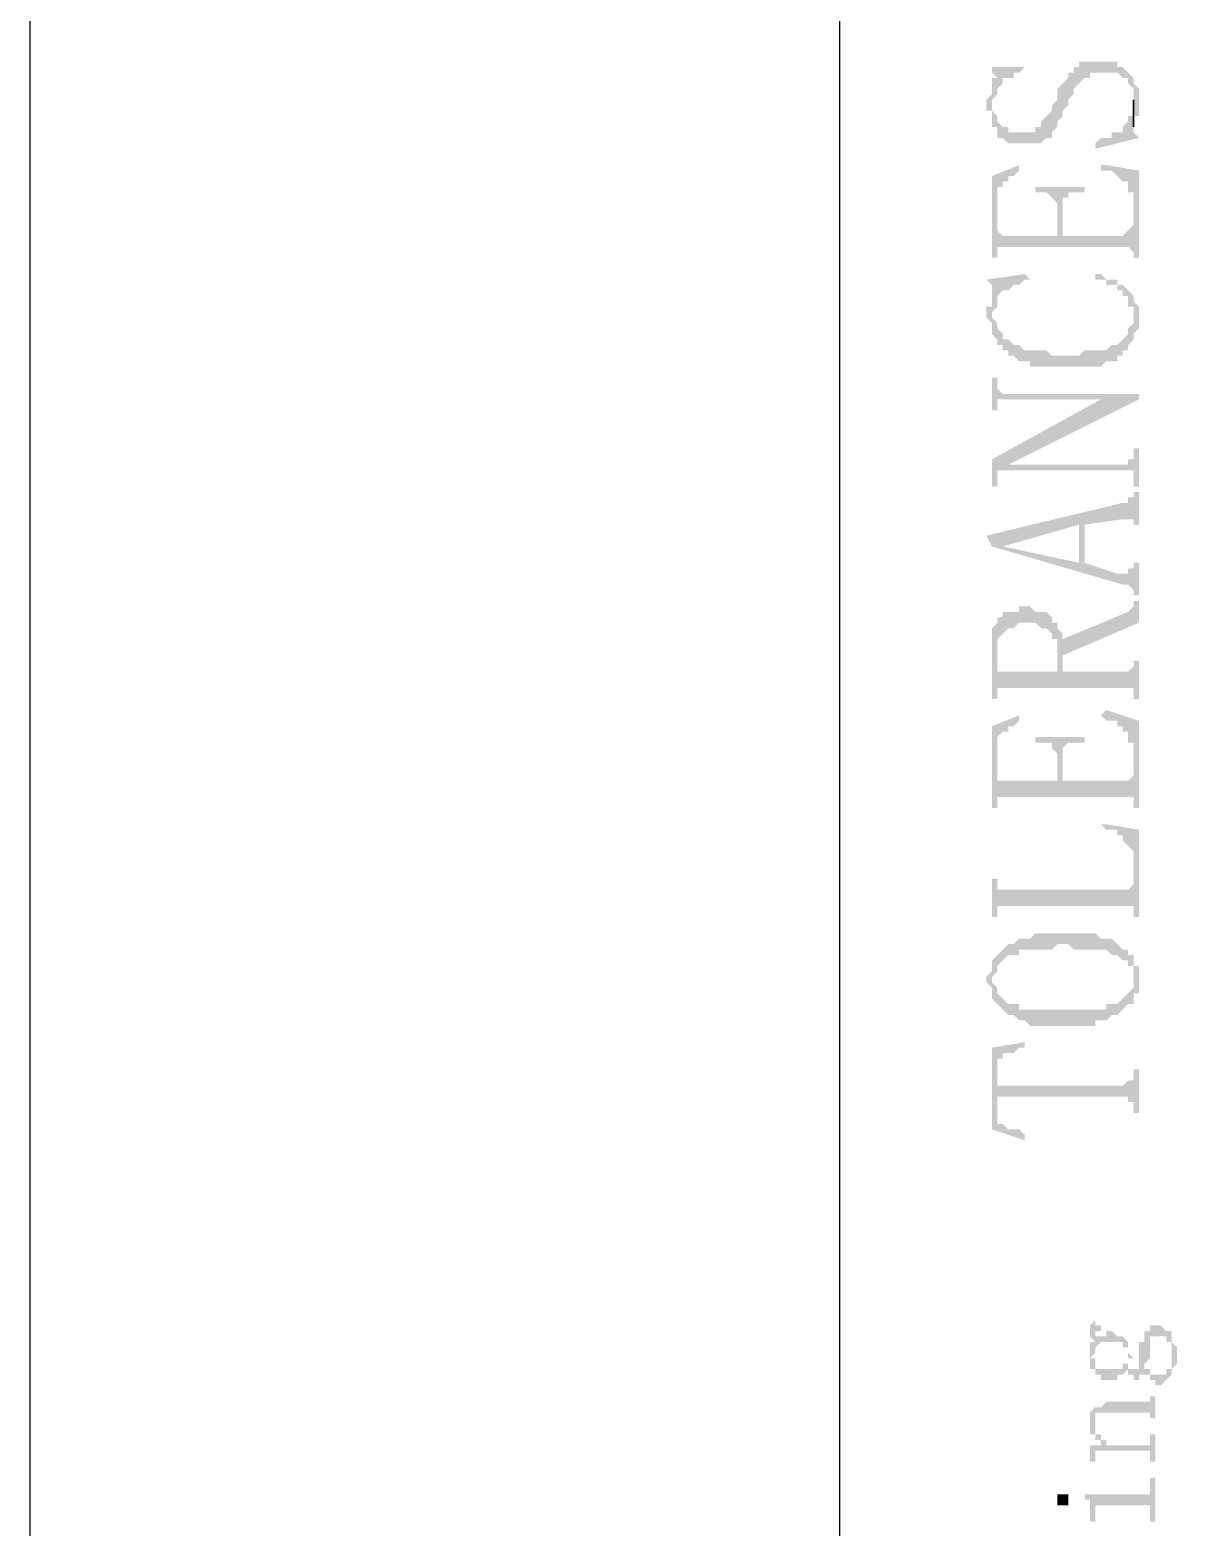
# Model space of a CAD drawing. Header units: millimetres. Extents: x 1233 to 2351, y 1180 to 1535.
# Drawn here: x 1931.4 to 1941.09, y 1251.08 to 1263.48 of the extents above; entities that cross this region are included whole.
import ezdxf

# ---------------------------------------------------------------- set-up
doc = ezdxf.new("R2010")
doc.units = ezdxf.units.MM

msp = doc.modelspace()

# ---------------------------------------------------------------- hatches: boundary and pattern name
at = {"transparency": 33554559}
for points in [[(1939.32318, 1262.85666), (1939.32318, 1262.81153), (1939.36831, 1262.81153), (1939.36831, 1262.67613), (1939.41344, 1262.67613), (1939.41344, 1262.58587), (1939.45857, 1262.58587), (1939.50371, 1262.54074), (1939.7745, 1262.54074), (1939.81963, 1262.58587), (1939.86476, 1262.58587), (1939.86476, 1262.631), (1939.86476, 1262.631), (1939.9099, 1262.67613), (1939.9099, 1262.72127), (1939.9099, 1262.72127), (1939.95503, 1262.7664), (1939.95503, 1262.81153), (1940.00016, 1262.85666), (1940.00016, 1262.9018), (1940.04529, 1262.94693), (1940.04529, 1262.99206), (1940.09042, 1263.03719), (1940.09042, 1263.03719), (1940.13556, 1263.08232), (1940.18069, 1263.08232), (1940.18069, 1263.12746), (1940.40635, 1263.12746), (1940.45148, 1263.08232), (1940.49661, 1263.08232), (1940.49661, 1263.03719), (1940.54175, 1262.99206), (1940.54175, 1262.72127), (1940.54175, 1262.7664), (1940.58688, 1262.7664), (1940.58688, 1262.9018), (1940.58688, 1262.99206), (1940.58688, 1262.99206), (1940.54175, 1263.03719), (1940.54175, 1263.08232), (1940.54175, 1263.08232), (1940.49661, 1263.12746), (1940.49661, 1263.12746), (1940.45148, 1263.17259), (1940.40635, 1263.17259), (1940.40635, 1263.21772), (1940.09042, 1263.21772), (1940.09042, 1263.17259), (1940.04529, 1263.17259), (1940.04529, 1263.12746), (1940.00016, 1263.12746), (1940.00016, 1263.08232), (1939.95503, 1263.03719), (1939.95503, 1263.03719), (1939.9099, 1262.99206), (1939.9099, 1262.9018), (1939.86476, 1262.85666), (1939.86476, 1262.81153), (1939.81963, 1262.7664), (1939.81963, 1262.7664), (1939.7745, 1262.72127), (1939.7745, 1262.67613), (1939.72937, 1262.67613), (1939.72937, 1262.631), (1939.50371, 1262.631), (1939.50371, 1262.67613), (1939.45857, 1262.67613), (1939.41344, 1262.72127), (1939.41344, 1262.7664), (1939.36831, 1262.81153), (1939.36831, 1263.03719), (1939.36831, 1262.99206), (1939.36831, 1262.94693), (1939.32318, 1262.9018)], [(1939.32318, 1263.17259), (1939.36831, 1263.17259), (1939.36831, 1263.12746), (1939.36831, 1263.12746), (1939.41344, 1263.08232), (1939.41344, 1262.94693), (1939.41344, 1262.99206), (1939.45857, 1263.03719), (1939.45857, 1263.08232), (1939.54884, 1263.08232), (1939.54884, 1263.12746), (1939.59397, 1263.12746), (1939.6391, 1263.17259), (1939.6391, 1263.17259)], [(1939.36831, 1263.03719), (1939.36831, 1262.85666), (1939.36831, 1262.9018), (1939.41344, 1262.94693), (1939.41344, 1263.08232), (1939.36831, 1263.08232)], [(1940.22582, 1262.54074), (1940.22582, 1262.49561), (1940.58688, 1262.58587), (1940.58688, 1262.58587), (1940.54175, 1262.631), (1940.54175, 1262.81153), (1940.54175, 1262.7664), (1940.49661, 1262.7664), (1940.49661, 1262.72127), (1940.45148, 1262.67613), (1940.45148, 1262.631), (1940.36122, 1262.631), (1940.36122, 1262.58587), (1940.27095, 1262.58587)], [(1939.36831, 1262.26994), (1939.36831, 1261.59296), (1939.41344, 1261.59296), (1939.41344, 1262.04428), (1939.41344, 1262.17968), (1939.45857, 1262.17968), (1939.45857, 1262.22481), (1939.50371, 1262.22481), (1939.50371, 1262.26994), (1939.54884, 1262.26994), (1939.59397, 1262.31508), (1939.59397, 1262.36021)], [(1940.27095, 1262.36021), (1940.27095, 1262.31508), (1940.36122, 1262.31508), (1940.40635, 1262.26994), (1940.40635, 1262.26994), (1940.45148, 1262.22481), (1940.49661, 1262.22481), (1940.49661, 1262.13455), (1940.54175, 1262.13455), (1940.54175, 1261.59296), (1940.58688, 1261.59296), (1940.58688, 1262.31508), (1940.31609, 1262.36021)], [(1939.72937, 1262.17968), (1939.72937, 1262.13455), (1939.81963, 1262.13455), (1939.86476, 1262.08942), (1939.86476, 1262.08942), (1939.9099, 1262.04428), (1939.9099, 1261.77349), (1939.95503, 1261.99915), (1939.95503, 1262.08942), (1940.00016, 1262.08942), (1940.00016, 1262.13455), (1940.13556, 1262.13455), (1940.13556, 1262.17968)], [(1939.41344, 1261.59296), (1939.41344, 1261.68323), (1940.49661, 1261.68323), (1940.54175, 1261.63809), (1940.54175, 1261.86376), (1940.54175, 1261.86376), (1940.49661, 1261.81862), (1940.49661, 1261.81862), (1940.45148, 1261.77349), (1939.95503, 1261.77349), (1939.95503, 1261.99915), (1939.9099, 1261.77349), (1939.45857, 1261.77349), (1939.41344, 1261.81862), (1939.41344, 1262.04428)], [(1939.32318, 1261.41243), (1939.36831, 1261.3673), (1939.36831, 1260.96111), (1939.36831, 1261.14164), (1939.41344, 1261.18677), (1939.41344, 1261.2319), (1939.41344, 1261.27704), (1939.45857, 1261.32217), (1939.50371, 1261.32217), (1939.54884, 1261.3673), (1939.59397, 1261.3673), (1939.6391, 1261.41243), (1939.68424, 1261.41243), (1939.6391, 1261.45757)], [(1940.22582, 1261.41243), (1940.31609, 1261.41243), (1940.31609, 1261.3673), (1940.40635, 1261.3673), (1940.40635, 1261.32217), (1940.45148, 1261.32217), (1940.45148, 1261.27704), (1940.49661, 1261.27704), (1940.49661, 1261.18677), (1940.54175, 1261.18677), (1940.54175, 1261.09651), (1940.54175, 1261.27704), (1940.49661, 1261.32217), (1940.49661, 1261.32217), (1940.45148, 1261.3673), (1940.40635, 1261.3673), (1940.40635, 1261.41243), (1940.31609, 1261.41243), (1940.27095, 1261.45757), (1940.22582, 1261.45757)], [(1939.32318, 1261.14164), (1939.32318, 1261.09651), (1939.32318, 1261.09651), (1939.36831, 1261.05138), (1939.36831, 1260.96111), (1939.36831, 1261.32217), (1939.36831, 1261.18677), (1939.32318, 1261.18677)], [(1939.36831, 1260.96111), (1939.41344, 1260.91598), (1939.41344, 1260.87085), (1939.45857, 1260.87085), (1939.45857, 1260.82572), (1939.50371, 1260.82572), (1939.50371, 1260.78058), (1939.54884, 1260.78058), (1939.59397, 1260.73545), (1939.68424, 1260.73545), (1939.68424, 1260.69032), (1940.27095, 1260.69032), (1940.31609, 1260.73545), (1940.40635, 1260.73545), (1940.40635, 1260.78058), (1940.45148, 1260.78058), (1940.45148, 1260.82572), (1940.49661, 1260.82572), (1940.49661, 1260.87085), (1940.54175, 1260.91598), (1940.54175, 1260.96111), (1940.58688, 1261.00624), (1940.58688, 1261.09651), (1940.58688, 1261.18677), (1940.58688, 1261.18677), (1940.54175, 1261.2319), (1940.54175, 1261.27704), (1940.54175, 1261.09651), (1940.54175, 1261.05138), (1940.49661, 1261.00624), (1940.49661, 1260.96111), (1940.49661, 1260.96111), (1940.45148, 1260.91598), (1940.45148, 1260.91598), (1940.40635, 1260.87085), (1940.36122, 1260.87085), (1940.31609, 1260.82572), (1940.13556, 1260.82572), (1940.09042, 1260.78058), (1939.86476, 1260.78058), (1939.81963, 1260.82572), (1939.6391, 1260.82572), (1939.59397, 1260.87085), (1939.54884, 1260.87085), (1939.50371, 1260.91598), (1939.45857, 1260.91598), (1939.45857, 1260.96111), (1939.41344, 1261.00624), (1939.41344, 1261.05138), (1939.36831, 1261.09651), (1939.36831, 1261.09651)], [(1939.36831, 1260.60005), (1939.36831, 1260.32926), (1939.41344, 1260.32926), (1939.41344, 1260.37439), (1939.41344, 1260.41953), (1940.58688, 1260.41953), (1940.58688, 1260.46466), (1939.45857, 1260.46466), (1939.41344, 1260.50979), (1939.41344, 1260.60005)], [(1939.36831, 1259.92307), (1939.36831, 1259.69741), (1939.41344, 1259.69741), (1939.41344, 1259.78768), (1939.41344, 1259.83281), (1939.45857, 1259.83281), (1939.50371, 1259.87794), (1940.58688, 1260.41953), (1940.27095, 1260.41953)], [(1939.45857, 1259.83281), (1940.54175, 1259.83281), (1940.54175, 1259.69741), (1940.58688, 1259.69741), (1940.58688, 1260.01334), (1940.54175, 1260.01334), (1940.54175, 1259.92307), (1940.49661, 1259.92307), (1940.49661, 1259.87794), (1939.50371, 1259.87794)], [(1939.32318, 1259.29122), (1939.36831, 1259.20096), (1939.45857, 1259.20096), (1940.09042, 1259.38149), (1940.09042, 1259.06556), (1940.13556, 1259.38149), (1940.45148, 1259.42662), (1940.54175, 1259.42662), (1940.54175, 1259.38149), (1940.58688, 1259.38149), (1940.58688, 1259.65228), (1940.54175, 1259.65228), (1940.54175, 1259.60715), (1940.49661, 1259.60715), (1940.49661, 1259.56201), (1940.45148, 1259.56201)], [(1939.36831, 1259.20096), (1940.45148, 1258.88503), (1940.49661, 1258.88503), (1940.54175, 1258.8399), (1940.54175, 1258.79477), (1940.58688, 1258.79477), (1940.58688, 1259.06556), (1940.54175, 1259.06556), (1940.54175, 1259.02043), (1940.49661, 1259.02043), (1940.49661, 1258.9753), (1940.40635, 1258.9753), (1940.13556, 1259.06556), (1940.13556, 1259.38149), (1940.09042, 1259.06556), (1939.45857, 1259.20096), (1939.45857, 1259.20096)], [(1939.36831, 1258.34345), (1939.36831, 1257.93726), (1939.41344, 1257.93726), (1939.41344, 1258.38858), (1939.41344, 1258.43371), (1939.45857, 1258.47884), (1939.45857, 1258.47884), (1939.50371, 1258.52397), (1939.54884, 1258.52397), (1939.59397, 1258.56911), (1939.72937, 1258.56911), (1939.7745, 1258.52397), (1939.81963, 1258.52397), (1939.86476, 1258.47884), (1939.86476, 1258.43371), (1939.9099, 1258.43371), (1939.9099, 1258.16292), (1939.9099, 1258.56911), (1939.86476, 1258.56911), (1939.86476, 1258.61424), (1939.86476, 1258.61424), (1939.81963, 1258.65937), (1939.72937, 1258.65937), (1939.68424, 1258.7045), (1939.59397, 1258.7045), (1939.59397, 1258.65937), (1939.45857, 1258.65937), (1939.45857, 1258.61424), (1939.41344, 1258.61424), (1939.41344, 1258.56911), (1939.41344, 1258.56911), (1939.36831, 1258.52397), (1939.36831, 1258.47884), (1939.36831, 1258.38858)], [(1939.95503, 1258.43371), (1939.95503, 1258.29831), (1940.58688, 1258.56911), (1940.58688, 1258.74964), (1940.54175, 1258.74964), (1940.54175, 1258.7045), (1940.54175, 1258.7045), (1940.49661, 1258.65937), (1940.49661, 1258.65937)], [(1939.41344, 1257.98239), (1939.41344, 1258.02752), (1940.54175, 1258.02752), (1940.54175, 1257.93726), (1940.58688, 1257.93726), (1940.58688, 1258.25318), (1940.54175, 1258.25318), (1940.54175, 1258.20805), (1940.54175, 1258.20805), (1940.49661, 1258.16292), (1939.95503, 1258.16292), (1939.95503, 1258.43371), (1939.95503, 1258.47884), (1939.9099, 1258.52397), (1939.9099, 1258.16292), (1939.41344, 1258.16292), (1939.41344, 1258.20805), (1939.41344, 1258.29831)], [(1939.36831, 1257.7116), (1939.36831, 1257.03461), (1939.41344, 1257.03461), (1939.41344, 1257.53107), (1939.41344, 1257.62133), (1939.45857, 1257.66646), (1939.50371, 1257.66646), (1939.50371, 1257.7116), (1939.54884, 1257.7116), (1939.59397, 1257.75673), (1939.59397, 1257.80186)], [(1940.27095, 1257.80186), (1940.27095, 1257.80186), (1940.31609, 1257.75673), (1940.40635, 1257.75673), (1940.40635, 1257.7116), (1940.45148, 1257.7116), (1940.45148, 1257.66646), (1940.49661, 1257.66646), (1940.49661, 1257.5762), (1940.54175, 1257.5762), (1940.54175, 1257.03461), (1940.58688, 1257.03461), (1940.58688, 1257.75673), (1940.31609, 1257.84699)], [(1939.72937, 1257.62133), (1939.72937, 1257.5762), (1939.86476, 1257.5762), (1939.86476, 1257.53107), (1939.86476, 1257.53107), (1939.9099, 1257.48593), (1939.9099, 1257.26027), (1939.95503, 1257.4408), (1939.95503, 1257.53107), (1940.00016, 1257.5762), (1940.13556, 1257.5762), (1940.13556, 1257.62133)], [(1939.41344, 1257.07974), (1939.41344, 1257.12488), (1940.54175, 1257.12488), (1940.54175, 1257.07974), (1940.54175, 1257.30541), (1940.54175, 1257.30541), (1940.49661, 1257.26027), (1939.95503, 1257.26027), (1939.95503, 1257.4408), (1939.9099, 1257.26027), (1939.41344, 1257.26027), (1939.41344, 1257.48593)], [(1940.27095, 1256.89922), (1940.27095, 1256.89922), (1940.31609, 1256.85408), (1940.40635, 1256.85408), (1940.40635, 1256.80895), (1940.45148, 1256.80895), (1940.45148, 1256.76382), (1940.45148, 1256.76382), (1940.49661, 1256.71869), (1940.49661, 1256.71869), (1940.54175, 1256.67356), (1940.54175, 1256.13197), (1940.58688, 1256.13197), (1940.58688, 1256.85408), (1940.31609, 1256.89922)], [(1939.36831, 1256.44789), (1939.36831, 1256.13197), (1939.41344, 1256.13197), (1939.41344, 1256.1771), (1939.41344, 1256.22223), (1940.54175, 1256.22223), (1940.54175, 1256.1771), (1940.54175, 1256.40276), (1940.54175, 1256.40276), (1940.49661, 1256.35763), (1939.41344, 1256.35763), (1939.41344, 1256.44789)], [(1939.36831, 1255.77091), (1939.36831, 1255.63552), (1939.36831, 1255.63552), (1939.41344, 1255.68065), (1939.41344, 1255.72578), (1939.41344, 1255.72578), (1939.45857, 1255.77091), (1939.45857, 1255.77091), (1939.50371, 1255.81604), (1939.59397, 1255.81604), (1939.59397, 1255.86118), (1939.86476, 1255.86118), (1939.9099, 1255.90631), (1940.00016, 1255.90631), (1940.04529, 1255.86118), (1940.31609, 1255.86118), (1940.36122, 1255.81604), (1940.40635, 1255.81604), (1940.45148, 1255.77091), (1940.49661, 1255.77091), (1940.49661, 1255.72578), (1940.54175, 1255.72578), (1940.54175, 1255.63552), (1940.54175, 1255.81604), (1940.49661, 1255.81604), (1940.49661, 1255.86118), (1940.45148, 1255.86118), (1940.40635, 1255.90631), (1940.40635, 1255.90631), (1940.36122, 1255.95144), (1940.27095, 1255.95144), (1940.22582, 1255.99657), (1939.72937, 1255.99657), (1939.68424, 1255.95144), (1939.59397, 1255.95144), (1939.54884, 1255.90631), (1939.50371, 1255.90631), (1939.45857, 1255.86118), (1939.45857, 1255.86118), (1939.41344, 1255.81604), (1939.41344, 1255.81604)], [(1939.32318, 1255.63552), (1939.32318, 1255.59038), (1939.36831, 1255.54525), (1939.36831, 1255.50012), (1939.36831, 1255.45499), (1939.41344, 1255.40985), (1939.41344, 1255.40985), (1939.45857, 1255.36472), (1939.45857, 1255.36472), (1939.50371, 1255.31959), (1939.54884, 1255.31959), (1939.59397, 1255.27446), (1939.6391, 1255.27446), (1939.68424, 1255.22933), (1940.22582, 1255.22933), (1940.22582, 1255.27446), (1940.31609, 1255.27446), (1940.36122, 1255.31959), (1940.40635, 1255.31959), (1940.45148, 1255.36472), (1940.45148, 1255.36472), (1940.49661, 1255.40985), (1940.54175, 1255.40985), (1940.54175, 1255.50012), (1940.58688, 1255.50012), (1940.58688, 1255.63552), (1940.58688, 1255.72578), (1940.54175, 1255.72578), (1940.54175, 1255.77091), (1940.54175, 1255.59038), (1940.54175, 1255.54525), (1940.49661, 1255.50012), (1940.49661, 1255.50012), (1940.45148, 1255.45499), (1940.45148, 1255.45499), (1940.40635, 1255.40985), (1940.31609, 1255.40985), (1940.31609, 1255.36472), (1939.59397, 1255.36472), (1939.59397, 1255.40985), (1939.50371, 1255.40985), (1939.45857, 1255.45499), (1939.45857, 1255.45499), (1939.41344, 1255.50012), (1939.41344, 1255.54525), (1939.41344, 1255.54525), (1939.36831, 1255.59038), (1939.36831, 1255.77091), (1939.36831, 1255.72578), (1939.36831, 1255.68065)], [(1939.36831, 1255.0488), (1939.41344, 1254.82314), (1939.41344, 1254.95853), (1939.45857, 1254.95853), (1939.45857, 1255.00367), (1939.54884, 1255.00367), (1939.59397, 1255.0488), (1939.6391, 1255.0488), (1939.6391, 1255.09393)], [(1939.36831, 1255.0488), (1939.36831, 1254.37181), (1939.6391, 1254.28155), (1939.6391, 1254.32668), (1939.6391, 1254.32668), (1939.59397, 1254.37181), (1939.50371, 1254.37181), (1939.45857, 1254.41695), (1939.41344, 1254.41695), (1939.41344, 1254.50721), (1939.41344, 1254.82314)], [(1939.41344, 1254.82314), (1939.41344, 1254.55234), (1939.41344, 1254.64261), (1940.49661, 1254.64261), (1940.49661, 1254.59748), (1940.54175, 1254.59748), (1940.54175, 1254.50721), (1940.58688, 1254.50721), (1940.58688, 1254.86827), (1940.54175, 1254.86827), (1940.54175, 1254.778), (1940.49661, 1254.778), (1940.45148, 1254.73287), (1939.41344, 1254.73287), (1939.41344, 1254.778), (1939.41344, 1254.778)], [(1940.18069, 1252.74706), (1940.18069, 1252.70192), (1940.18069, 1252.65679), (1940.18069, 1252.65679), (1940.22582, 1252.61166), (1940.22582, 1252.70192), (1940.27095, 1252.70192), (1940.27095, 1252.74706), (1940.22582, 1252.74706), (1940.22582, 1252.79219), (1940.22582, 1252.79219), (1940.18069, 1252.74706)], [(1940.63201, 1252.70192), (1940.63201, 1252.386), (1940.63201, 1252.43113), (1940.63201, 1252.43113), (1940.67714, 1252.47626), (1940.67714, 1252.5214), (1940.67714, 1252.56653), (1940.67714, 1252.61166), (1940.67714, 1252.65679), (1940.81254, 1252.65679), (1940.81254, 1252.61166), (1940.85767, 1252.61166), (1940.85767, 1252.56653), (1940.85767, 1252.5214), (1940.85767, 1252.65679), (1940.85767, 1252.70192), (1940.81254, 1252.70192), (1940.76741, 1252.74706), (1940.67714, 1252.74706), (1940.67714, 1252.70192)], [(1940.18069, 1252.386), (1940.22582, 1252.386), (1940.22582, 1252.34087), (1940.27095, 1252.34087), (1940.27095, 1252.29573), (1940.40635, 1252.29573), (1940.40635, 1252.34087), (1940.45148, 1252.34087), (1940.49661, 1252.386), (1940.49661, 1252.34087), (1940.54175, 1252.34087), (1940.54175, 1252.29573), (1940.58688, 1252.29573), (1940.58688, 1252.34087), (1940.63201, 1252.34087), (1940.63201, 1252.386), (1940.63201, 1252.34087), (1940.67714, 1252.34087), (1940.67714, 1252.29573), (1940.72228, 1252.29573), (1940.72228, 1252.2506), (1940.76741, 1252.2506), (1940.81254, 1252.29573), (1940.81254, 1252.29573), (1940.85767, 1252.34087), (1940.85767, 1252.386), (1940.85767, 1252.386), (1940.9028, 1252.43113), (1940.9028, 1252.47626), (1940.9028, 1252.56653), (1940.9028, 1252.56653), (1940.85767, 1252.61166), (1940.85767, 1252.65679), (1940.85767, 1252.47626), (1940.85767, 1252.43113), (1940.85767, 1252.386), (1940.81254, 1252.386), (1940.81254, 1252.34087), (1940.67714, 1252.34087), (1940.67714, 1252.386), (1940.63201, 1252.386), (1940.63201, 1252.70192), (1940.63201, 1252.65679), (1940.63201, 1252.61166), (1940.58688, 1252.61166), (1940.58688, 1252.5214), (1940.58688, 1252.43113), (1940.58688, 1252.386), (1940.49661, 1252.386), (1940.49661, 1252.47626), (1940.49661, 1252.43113), (1940.45148, 1252.43113), (1940.45148, 1252.386), (1940.22582, 1252.386), (1940.22582, 1252.43113), (1940.22582, 1252.47626), (1940.18069, 1252.47626)], [(1940.18069, 1252.47626), (1940.18069, 1252.43113), (1940.18069, 1252.386), (1940.18069, 1252.47626), (1940.18069, 1252.47626), (1940.22582, 1252.5214), (1940.22582, 1252.56653), (1940.22582, 1252.56653), (1940.27095, 1252.61166), (1940.45148, 1252.61166), (1940.45148, 1252.56653), (1940.49661, 1252.56653), (1940.49661, 1252.5214), (1940.49661, 1252.386), (1940.49661, 1252.43113), (1940.49661, 1252.47626), (1940.54175, 1252.47626), (1940.49661, 1252.5214), (1940.49661, 1252.56653), (1940.49661, 1252.61166), (1940.49661, 1252.61166), (1940.45148, 1252.65679), (1940.40635, 1252.65679), (1940.36122, 1252.70192), (1940.31609, 1252.70192), (1940.31609, 1252.65679), (1940.22582, 1252.65679), (1940.22582, 1252.70192), (1940.22582, 1252.61166), (1940.18069, 1252.61166), (1940.18069, 1252.56653), (1940.18069, 1252.5214), (1940.18069, 1252.5214)], [(1940.22582, 1252.07007), (1940.22582, 1251.93468), (1940.22582, 1251.97981), (1940.22582, 1252.02494), (1940.67714, 1252.02494), (1940.67714, 1251.97981), (1940.72228, 1251.97981), (1940.72228, 1252.16034), (1940.67714, 1252.16034), (1940.67714, 1252.11521), (1940.31609, 1252.11521), (1940.27095, 1252.07007)], [(1940.18069, 1251.93468), (1940.18069, 1251.88955), (1940.18069, 1251.84441), (1940.22582, 1251.84441), (1940.22582, 1251.79928), (1940.27095, 1251.79928), (1940.27095, 1251.75415), (1940.27095, 1251.79928), (1940.27095, 1251.84441), (1940.22582, 1251.84441), (1940.22582, 1251.88955), (1940.22582, 1251.93468), (1940.22582, 1252.07007), (1940.18069, 1252.02494), (1940.18069, 1251.97981), (1940.18069, 1251.97981)], [(1940.18069, 1251.75415), (1940.18069, 1251.70902), (1940.18069, 1251.61875), (1940.22582, 1251.61875), (1940.22582, 1251.70902), (1940.67714, 1251.70902), (1940.67714, 1251.66388), (1940.67714, 1251.61875), (1940.72228, 1251.61875), (1940.72228, 1251.84441), (1940.67714, 1251.84441), (1940.67714, 1251.79928), (1940.67714, 1251.75415), (1940.31609, 1251.75415), (1940.31609, 1251.79928), (1940.27095, 1251.79928), (1940.27095, 1251.75415)], [(1940.13556, 1251.34796), (1940.13556, 1251.30283), (1940.18069, 1251.30283), (1940.18069, 1251.25769), (1940.18069, 1251.21256), (1940.18069, 1251.1223), (1940.22582, 1251.1223), (1940.22582, 1251.21256), (1940.22582, 1251.25769), (1940.67714, 1251.25769), (1940.67714, 1251.1223), (1940.72228, 1251.1223), (1940.72228, 1251.48336), (1940.67714, 1251.48336), (1940.67714, 1251.34796), (1940.63201, 1251.34796)], [(1939.9099, 1251.30283), (1939.9099, 1251.25769), (1940.00016, 1251.25769), (1940.00016, 1251.30283), (1940.00016, 1251.34796), (1939.9099, 1251.34796)]]:
    msp.add_hatch(color=256, dxfattribs=at).paths.add_polyline_path(points)

# ---------------------------------------------------------------- linework, layer by layer
msp.add_line((1938.10453, 1528.92707), (1938.10453, 1242.18613))
for points in [[(2351.39807, 1237.92707), (2351.39807, 1534.92707), (1931.39807, 1534.92707), (1931.39807, 1237.92707)], [(1940.54175, 1262.81153), (1940.54175, 1262.67613), (1940.54175, 1262.9018), (1940.54175, 1262.85666)]]:
    msp.add_lwpolyline(points, close=True)

doc.saveas('drawing.dxf')
